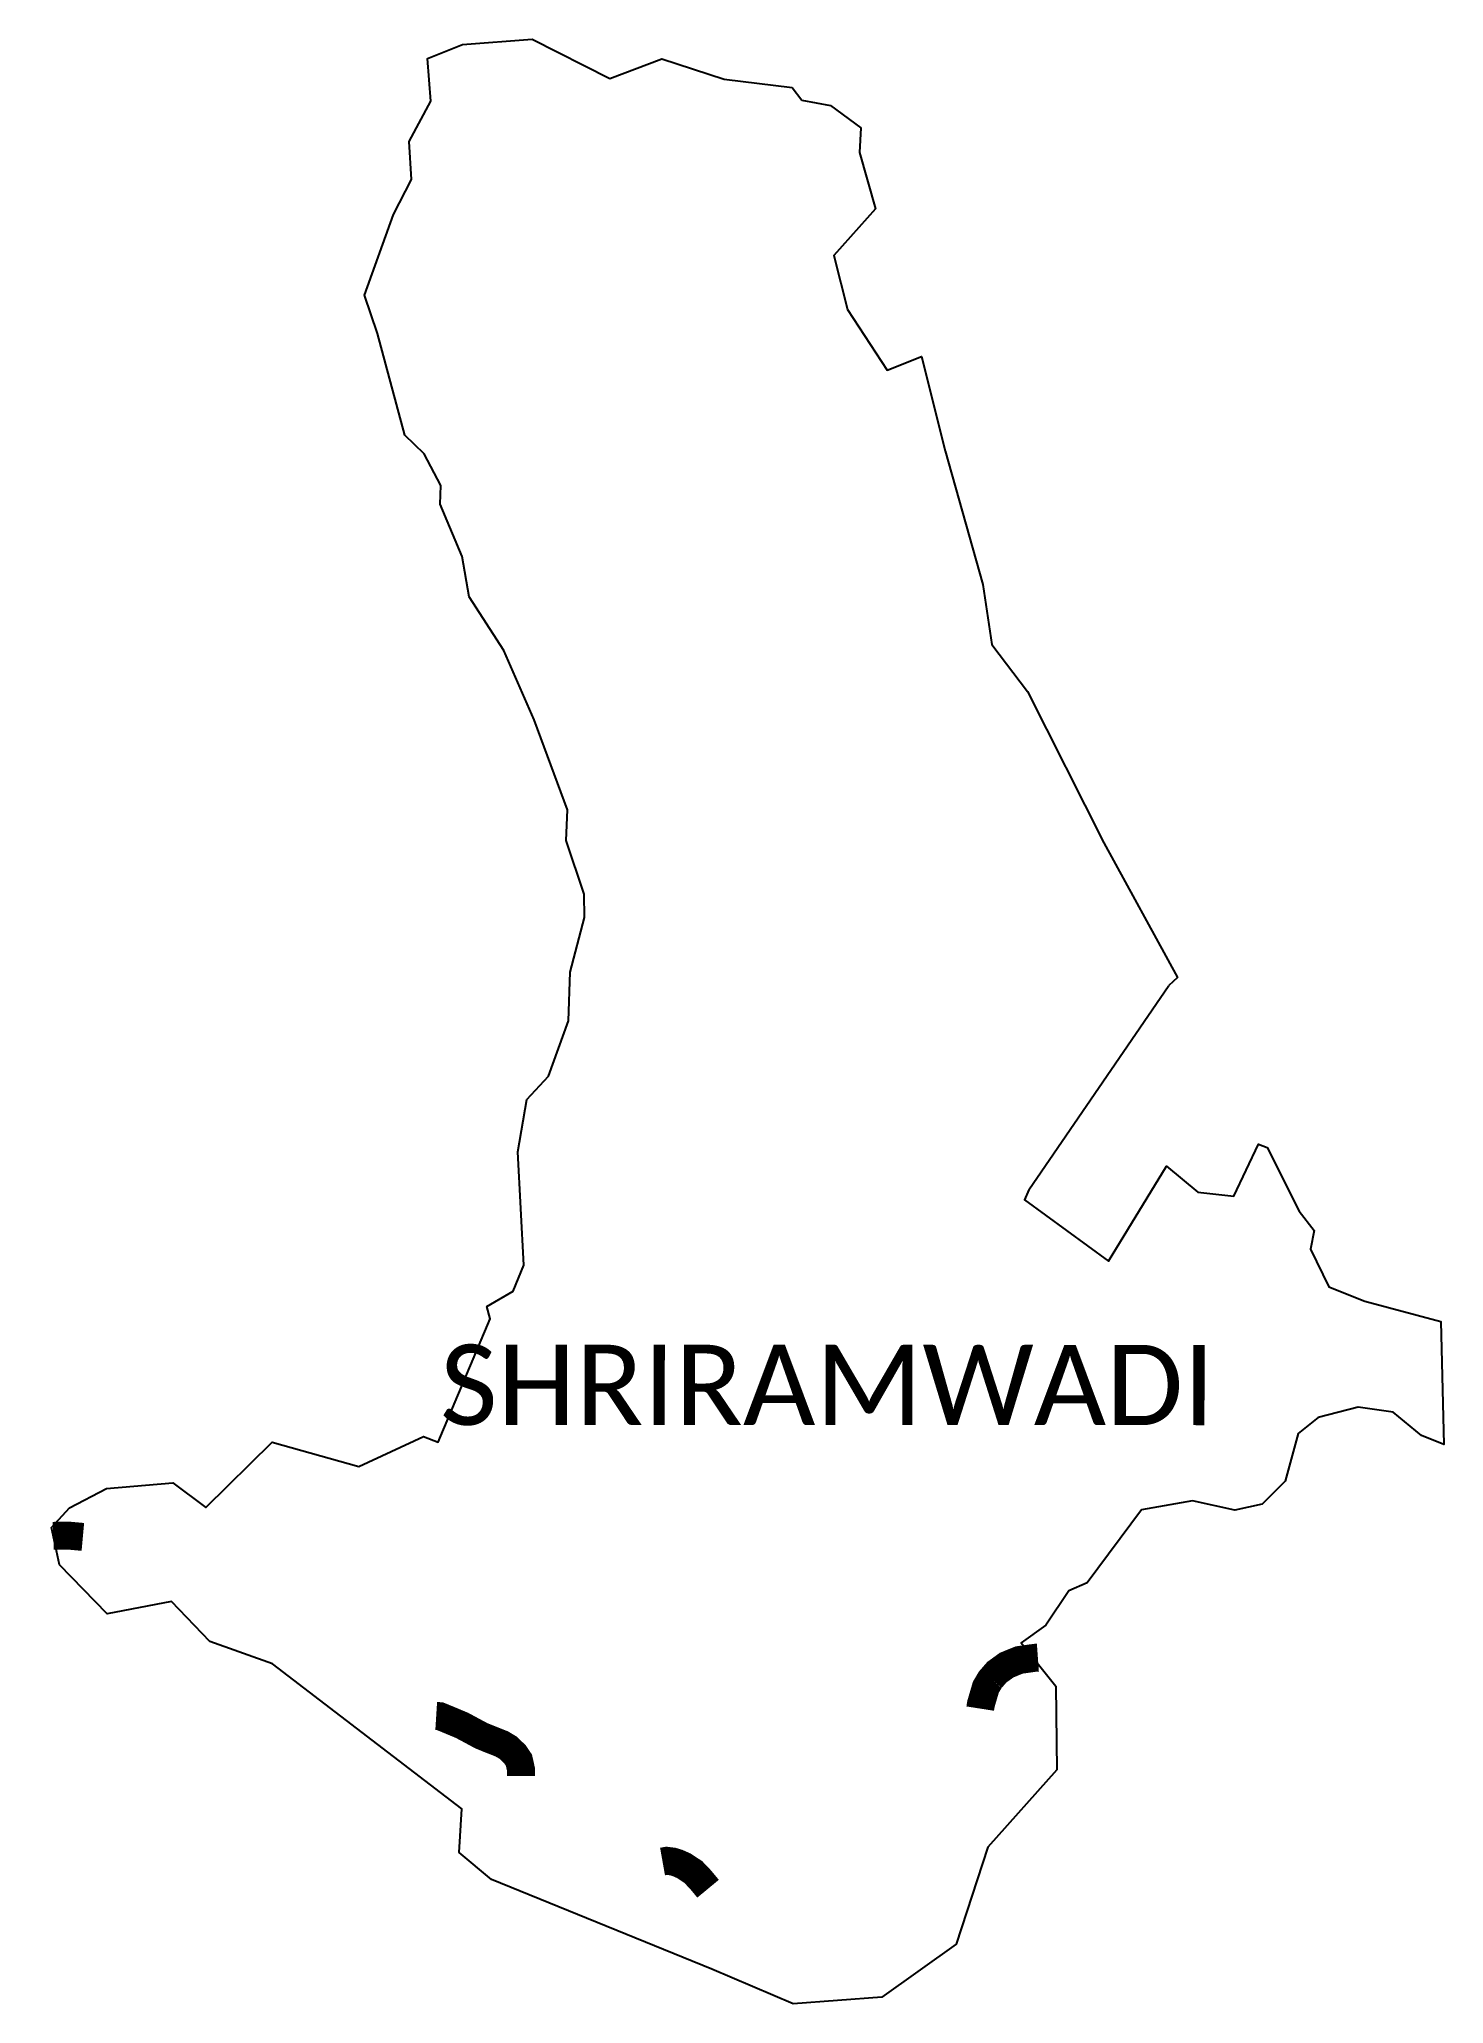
# Model space of a CAD drawing. Header units: metres. Extents: x 330680 to 359033, y 1761979 to 1931097.
# Drawn here: x 341403 to 343917, y 1761979 to 1765495 of the extents above; entities outside this region: 1.
import ezdxf

# ---------------------------------------------------------------- set-up
doc = ezdxf.new("R2010")
doc.units = ezdxf.units.M
for name, color, linetype in [('DITRICT NAME', 118, 'Continuous'), ('UNPROTECTED', 130, 'Continuous'), ('UNPROTECTED DUE TO CREEK', 150, 'Continuous'), ('village', 3, 'Continuous'), ('VILLAGE NAME', 250, 'Continuous')]:
    doc.layers.add(name, color=color, linetype=linetype)

msp = doc.modelspace()

# ---------------------------------------------------------------- linework, layer by layer
at = {"color": 3}
for points in [[(343174.1, 1763435.8), (343166.6, 1763417.7), (343316.5, 1763307.9), (343420.8, 1763478.1), (343476.8, 1763431.3), (343541.3, 1763424.6), (343584.9, 1763517.3), (343600.9, 1763511.7), (343657.7, 1763397.8), (343685, 1763363), (343678.1, 1763329.4), (343710.9, 1763262.4), (343775.5, 1763236.3), (343911.5, 1763200.3), (343916.6, 1762980.1), (343876.8, 1762996.1), (343826.3, 1763037.5), (343763.8, 1763046.9), (343692.1, 1763028.2), (343655.9, 1762999.5), (343632.8, 1762914.4), (343591.7, 1762873.3), (343543, 1762862.2), (343466.9, 1762879.2), (343375.9, 1762862.7), (343278.5, 1762732.4), (343245.6, 1762717.8), (343204.7, 1762656.8), (343160.3, 1762625), (343222.5, 1762547.4), (343224.2, 1762397.4), (343100.9, 1762259), (343044.4, 1762085.6), (342911, 1761990.9), (342752.4, 1761979), (342606.9, 1762041.1), (342212.8, 1762201.5), (342155, 1762249.9), (342159.3, 1762327.8), (341820.9, 1762587.4), (341708.5, 1762627.3), (341640.1, 1762698.7), (341525, 1762677), (341439.3, 1762764.3), (341425.3, 1762831.3), (341457.3, 1762866.8), (341523.6, 1762901.1), (341642.3, 1762911.1), (341701.4, 1762867.1), (341820.2, 1762983.8), (341975, 1762940.8), (342090.9, 1762994.2), (342117.1, 1762984.1), (342210.4, 1763204.9), (342204.2, 1763226.8), (342251.4, 1763254.6), (342270.7, 1763300.9), (342259.8, 1763503.8), (342275.7, 1763597.7), (342314.4, 1763639), (342350.3, 1763738.4), (342353.6, 1763825.5), (342379.2, 1763923.4), (342378.2, 1763965), (342346.4, 1764061.2), (342348.5, 1764115.8), (342288.7, 1764276.8), (342234.9, 1764401.1), (342172.4, 1764496.9), (342160.3, 1764569.4), (342121, 1764662.9), (342121.8, 1764696.3), (342092.4, 1764753.1), (342057.5, 1764786.2), (342008.7, 1764968.5), (341985.1, 1765037.2), (342037.1, 1765181.6), (342069.4, 1765244.4), (342065.2, 1765312.2), (342104.3, 1765384.4), (342098.4, 1765460.9), (342160.6, 1765485.7), (342285.5, 1765495.1), (342424.1, 1765425), (342517.4, 1765460.2), (342628.9, 1765423.4), (342750.7, 1765408.5)], [(342750.7, 1765408.5), (342767.7, 1765386.1)], [(342767.7, 1765386.1), (342819, 1765376.8), (342873.5, 1765336.8), (342871.2, 1765292.6), (342899.9, 1765191.9), (342825.3, 1765108), (342849.7, 1765011.2), (342920.6, 1764903), (342982, 1764927.1), (343024.4, 1764758.3), (343091.8, 1764519.5), (343108.1, 1764411.6), (343171.7, 1764327.8), (343308.3, 1764057.1), (343440.3, 1763815.6), (343424.9, 1763801.2)]]:
    msp.add_lwpolyline(points, dxfattribs=at)
at = {"layer": 'UNPROTECTED', "flags": 128}
msp.add_lwpolyline([(343087.2, 1762507.2, 50, 50, 0), (343088.5, 1762515.5, 50, 50, 0), (343097.3, 1762545.5, 50, 50, 0), (343105.2, 1762558.8, 50, 50, 0), (343106.7, 1762560.5, 0, 0, 0)], format="xyseb", dxfattribs=at)
at = {"layer": 'UNPROTECTED', "const_width": 50, "flags": 128}
for points in [[(342113.7, 1762494.1), (342120.1, 1762493.7), (342135.6, 1762487.3), (342159.8, 1762477.2), (342194.8, 1762458.4), (342213, 1762451.1), (342231, 1762444), (342242.4, 1762437.2), (342254.5, 1762425.5), (342261.7, 1762414.9), (342263.5, 1762407.1), (342265.2, 1762399.2), (342265.2, 1762393.7), (342265.2, 1762386.3)], [(342518.7, 1762233.5), (342526, 1762234.8), (342537.2, 1762233.4), (342545.9, 1762230.7), (342556.7, 1762225.9), (342573.6, 1762214.8), (342586.3, 1762201.5), (342591.1, 1762195.8), (342600.2, 1762184.8)]]:
    msp.add_lwpolyline(points, dxfattribs=at)
at = {"layer": 'UNPROTECTED DUE TO CREEK', "const_width": 50, "flags": 128}
for points in [[(341428.4, 1762816.4), (341438.5, 1762816.8), (341458.3, 1762816.6), (341481.4, 1762814.5)], [(343106.7, 1762560.5), (343116.9, 1762572.3), (343134.6, 1762585.1), (343157, 1762594.2), (343184.8, 1762598.1), (343190.4, 1762598.5)]]:
    msp.add_lwpolyline(points, dxfattribs=at)
at = {"layer": 'village', "color": 3}
msp.add_lwpolyline([(343174.1, 1763435.8), (343424.9, 1763801.2)], dxfattribs=at)

# ---------------------------------------------------------------- texts
at = {"layer": 'DITRICT NAME', "insert": (330214.1, 1930543.7), "char_height": 4163.821, "attachment_point": 1, "rotation": 1.1028}
msp.add_mtext_dynamic_manual_height_columns('{\\fCalibri|b0|i0|c0|p34;RATNAGIRI}', width=3511.449, gutter_width=20819.1, heights=[0], dxfattribs=at)
at = {"layer": 'VILLAGE NAME', "insert": (342120.6, 1763158.7), "char_height": 143.7, "attachment_point": 1, "rotation": 359.9793}
msp.add_mtext_dynamic_manual_height_columns('{\\fCalibri|b0|i0|c0|p34;SHRIRAMWADI}', width=1418, gutter_width=718.5, heights=[0], dxfattribs=at)

doc.saveas('drawing.dxf')
